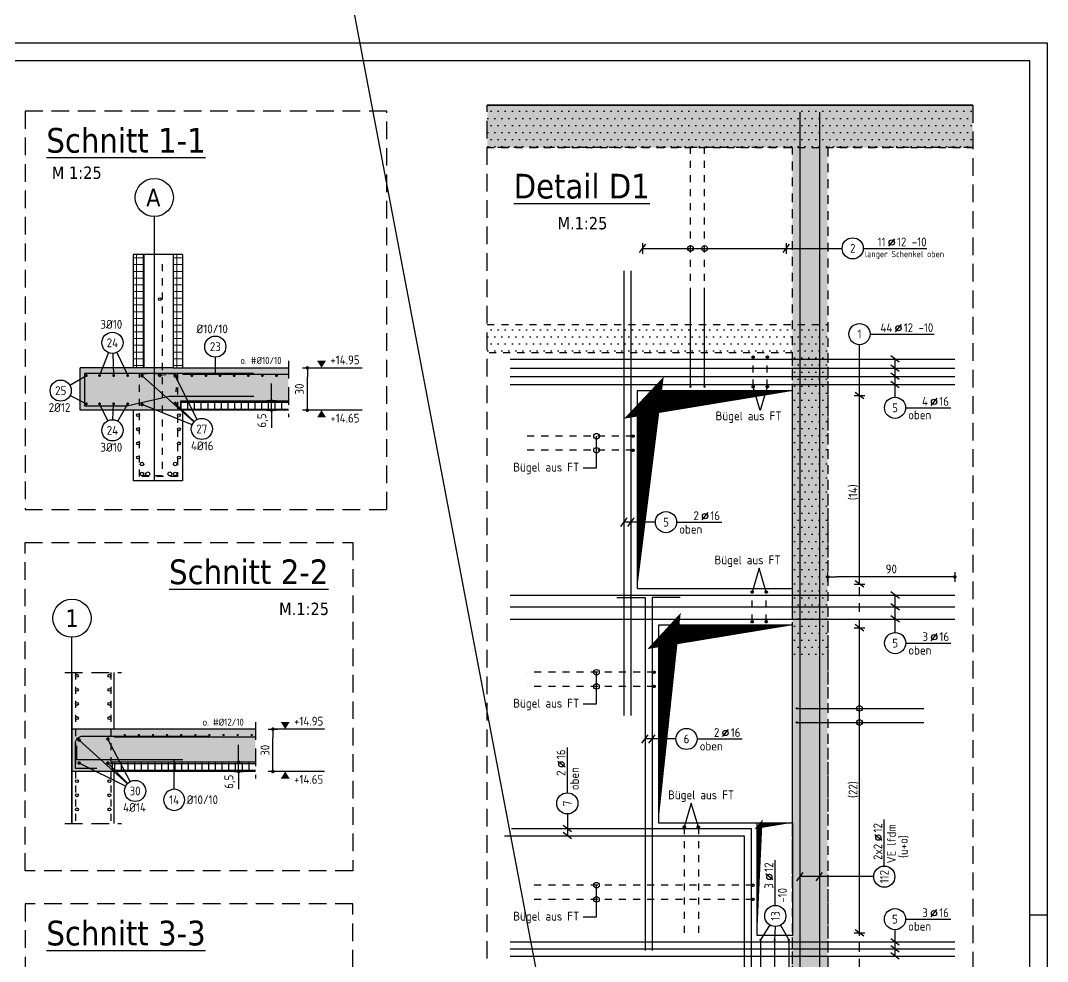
# Model space of a CAD drawing. Extents: x -10 to 86.8, y -11.5 to 55.
# Drawn here: x 44.9 to 59.45, y 29.04 to 42.37 of the extents above; entities that cross this region are included whole.
import ezdxf
from ezdxf.enums import TextEntityAlignment as Align

# ---------------------------------------------------------------- set-up
doc = ezdxf.new("R2010")
doc.units = 0
doc.header["$LTSCALE"] = 0.5
for name, pattern in [('AUSGEZOGEN', [1000.01, 1000, 0.01]), ('DASHED', [0.75, 0.5, -0.25]), ('DOT', [0.175, 0.05, -0.125]), ('HIDDEN2', [0.187, 0.125, -0.062]), ('PUNKT', [0.175, 0.05, -0.125]), ('STRICHLINIE', [0.75, 0.5, -0.25]), ('VERDECKT', [0.375, 0.25, -0.125])]:
    doc.linetypes.add(name, pattern=pattern)
for name, color, linetype in [('ACHSEN', 7, 'Continuous'), ('AFU', 7, 'Continuous'), ('BETON', 7, 'Continuous'), ('Brüstung DG', 7, 'Continuous'), ('DETAIL', 7, 'Continuous'), ('DG', 7, 'Continuous'), ('grau_mittel', 7, 'Continuous'), ('Halbfertigteile', 7, 'Continuous'), ('HILFE', 7, 'Continuous'), ('koten', 7, 'Continuous'), ('MASSE', 7, 'Continuous'), ('RAHMEN', 7, 'Continuous'), ('RND', 7, 'Continuous'), ('SCHATTEN', 7, 'Continuous'), ('SFP_Achsen', 7, 'Continuous'), ('TEXT', 7, 'Continuous'), ('VERDECKT', 7, 'Continuous')]:
    doc.layers.add(name, color=color, linetype=linetype)
doc.layers.add('NOPLOT', color=7, linetype='Continuous', plot=False)
doc.layers.add('zila_01_rb_02_stb-fertig_05_schraff', color=144, linetype='Continuous', lineweight=9)
doc.styles.add('helv', font='tahoma.ttf')
doc.styles.add('txt', font='isocp.shx')
doc.linetypes.add('AFU_50K', pattern='A,0.15,["/",Standard,S=0.2,R=0,X=-0.01,Y=-0.1],0.07,["/",Standard,S=0.2,R=0,X=-0.01,Y=-0.1],0.15', length=0.37)
doc.dimstyles.new('DOT_I', dxfattribs={"dimscale": 0.5, "dimtxt": 0.25, "dimasz": 0.25, "dimexe": 0.1, "dimexo": 0.3, "dimgap": 0.1, "dimtad": 1, "dimdec": 3, "dimzin": 3, "dimtxsty": 'txt', "dimblk": 'DOT', "dimblk1": 'DOT', "dimblk2": 'DOT', "dimsah": 1, "dimcen": 0.1, "dimse1": 1, "dimse2": 1, "dimazin": 0, "dimtfac": 1, "dimtdec": 4, "dimtix": 1, "dimtmove": 2, "dimatfit": 3, "dimfxl": 0, "dimtvp": 1, "dimtolj": 1, "dimtzin": 0, "dimarcsym": 0})
pattern_1 = [(0, (-171.28322, 120.98617), (0.05, 0.1), [0, -0.1])]
pattern_2 = [(270, (-18.51432, 32.34069), (0.09525, -3e-17), []), (0, (-18.51432, 32.34069), (5e-17, 0.09525), [])]

# ---------------------------------------------------------------- blocks, each defined once
blk = doc.blocks.new('DINA0')
at = {"layer": 'RAHMEN'}
for p, q in [((118.9, 84.1), (0, 84.1)), ((118.9, 0), (118.9, 84.1))]:
    blk.add_line(p, q, dxfattribs=at)
at = {"layer": 'RAHMEN', "color": 5}
for p, q in [((118.4, 83.6), (2, 83.6)), ((118.4, 0.5), (118.4, 83.6))]:
    blk.add_line(p, q, dxfattribs=at)
at = {"layer": 'RAHMEN', "color": 7}
blk.add_line((118.4, 59.4), (118.9, 59.4), dxfattribs=at)
blk = doc.blocks.new('lei_gre')
at = {"layer": 'RND', "color": 7, "linetype": 'Continuous'}
for p, q in [((-0.09, -0.12), (0.09, 0.12)), ((0, 0.15), (0, -0.15))]:
    blk.add_line(p, q, dxfattribs=at)
blk = doc.blocks.new('RND_LEI')
at = {"layer": 'RND', "color": 7, "linetype": 'Continuous'}
blk.add_line((1.022, 0.066), (1.19, 0.27), dxfattribs=at)
for centre, radius in [((0, 0), 0.3), ((1.106, 0.168), 0.075)]:
    blk.add_circle(centre, radius, dxfattribs=at)
at = {"layer": 'RND', "color": 7, "linetype": 'Continuous', "style": 'txt'}
blk.add_attdef('ANZ', text='', height=0.25, dxfattribs=at).set_placement((0.931, 0.057), align=Align.RIGHT)
for tag, p in [('DUM', (1.253, 0.057)), ('ABSTD', (1.674, 0.057)), ('POSTXT', (0.374, -0.327))]:
    blk.add_attdef(tag, p, '', height=0.25, dxfattribs=at)
blk.add_attdef('POSL', text='', height=0.25, dxfattribs=at).set_placement((0, 0), align=Align.MIDDLE)
blk = doc.blocks.new('DOT')
at = {"layer": 'MASSE', "color": 7, "linetype": 'Continuous'}
for p, q in [((0, 0), (-1, 0)), ((0, 0.54), (0, -0.54))]:
    blk.add_line(p, q, dxfattribs=at)
at = {"layer": 'MASSE', "color": 7, "linetype": 'Continuous', "const_width": 0.2}
blk.add_lwpolyline([(-0.1, 0, 1), (0.1, 0, 1)], format="xyb", close=True, dxfattribs=at)
blk = doc.blocks.new('*D26')
at = {"layer": 'Defpoints', "color": 0, "linetype": 'AUSGEZOGEN', "transparency": 16777216}
for p in [(56.337, 34.487), (56.337, 34.487), (58.137, 34.487)]:
    blk.add_point(p, dxfattribs=at)
at = {"layer": 'MASSE', "color": 0, "linetype": 'AUSGEZOGEN', "lineweight": -2, "transparency": 16777216}
blk.add_line((58.012, 34.487), (56.462, 34.487), dxfattribs=at)
at = {"layer": 'MASSE', "color": 0, "linetype": 'AUSGEZOGEN', "lineweight": -2, "transparency": 16777216, "xscale": 0.125, "yscale": 0.125, "zscale": 0.125, "rotation": 180}
blk.add_blockref('DOT', (56.337, 34.487), dxfattribs=at)
at = {"layer": 'MASSE', "color": 0, "linetype": 'AUSGEZOGEN', "lineweight": -2, "transparency": 16777216, "xscale": 0.125, "yscale": 0.125, "zscale": 0.125}
blk.add_blockref('DOT', (58.137, 34.487), dxfattribs=at)
at = {"layer": 'MASSE', "color": 0, "linetype": 'AUSGEZOGEN', "transparency": 16777216, "insert": (57.237, 34.6), "char_height": 0.125, "attachment_point": 5, "style": 'txt'}
blk.add_mtext('\\A1;90', dxfattribs=at)
blk = doc.blocks.new('RND_HIN')
at = {"layer": 'RND', "color": 7, "linetype": 'Continuous'}
blk.add_circle((0, 0), 0.3, dxfattribs=at)
at = {"layer": 'RND', "color": 7, "linetype": 'Continuous', "style": 'txt'}
blk.add_attdef('POSI', text='', height=0.25, dxfattribs=at).set_placement((0, 0), align=Align.MIDDLE)
blk = doc.blocks.new('okrd_u')
at = {"layer": 'koten', "color": 7, "linetype": 'Continuous'}
blk.add_solid([(-0.125, -0.202), (0.125, -0.202), (0, 0)], dxfattribs=at)
at = {"layer": 'koten', "style": 'txt'}
blk.add_attdef('OKRD', (0.25, -0.35), '', height=0.25, dxfattribs=at)
blk = doc.blocks.new('okrd_o')
at = {"layer": 'koten', "color": 7, "linetype": 'Continuous'}
blk.add_solid([(-0.125, 0.202), (0.125, 0.202), (0, 0)], dxfattribs=at)
at = {"layer": 'koten', "style": 'txt'}
blk.add_attdef('OKRD', (0.25, 0.1), '', height=0.25, dxfattribs=at)
blk = doc.blocks.new('*D43')
at = {"layer": 'Defpoints', "color": 0, "linetype": 'AUSGEZOGEN', "transparency": 16777216}
for p in [(48.961, 37.45), (48.961, 37.45), (48.961, 36.85)]:
    blk.add_point(p, dxfattribs=at)
at = {"layer": 'MASSE', "color": 0, "linetype": 'AUSGEZOGEN', "lineweight": -2, "transparency": 16777216}
blk.add_line((48.961, 36.975), (48.961, 37.325), dxfattribs=at)
at = {"layer": 'MASSE', "color": 0, "linetype": 'AUSGEZOGEN', "lineweight": -2, "transparency": 16777216, "xscale": 0.125, "yscale": 0.125, "zscale": 0.125}
for p, rotation in [((48.961, 37.45), 90), ((48.961, 36.85), 270)]:
    blk.add_blockref('DOT', p, dxfattribs=dict(at, rotation=rotation))
at = {"layer": 'MASSE', "color": 0, "linetype": 'AUSGEZOGEN', "transparency": 16777216, "insert": (48.849, 37.15), "char_height": 0.125, "attachment_point": 5, "rotation": 90, "style": 'txt'}
blk.add_mtext('\\A1;30', dxfattribs=at)
blk = doc.blocks.new('*D45')
at = {"layer": 'Defpoints', "color": 0, "linetype": 'AUSGEZOGEN', "transparency": 16777216}
for p in [(48.473, 32.33), (48.473, 32.33), (48.473, 31.73)]:
    blk.add_point(p, dxfattribs=at)
at = {"layer": 'MASSE', "color": 0, "linetype": 'AUSGEZOGEN', "lineweight": -2, "transparency": 16777216}
blk.add_line((48.473, 31.855), (48.473, 32.205), dxfattribs=at)
at = {"layer": 'MASSE', "color": 0, "linetype": 'AUSGEZOGEN', "lineweight": -2, "transparency": 16777216, "xscale": 0.125, "yscale": 0.125, "zscale": 0.125}
for p, rotation in [((48.473, 32.33), 90), ((48.473, 31.73), 270)]:
    blk.add_blockref('DOT', p, dxfattribs=dict(at, rotation=rotation))
at = {"layer": 'MASSE', "color": 0, "linetype": 'AUSGEZOGEN', "transparency": 16777216, "insert": (48.361, 32.03), "char_height": 0.125, "attachment_point": 5, "rotation": 90, "style": 'txt'}
blk.add_mtext('\\A1;30', dxfattribs=at)
blk = doc.blocks.new('*D64')
at = {"layer": 'Defpoints', "color": 0, "linetype": 'AUSGEZOGEN', "transparency": 16777216}
for p in [(48.452, 36.981), (48.452, 36.981), (48.452, 36.851)]:
    blk.add_point(p, dxfattribs=at)
at = {"layer": 'MASSE', "color": 0, "linetype": 'AUSGEZOGEN', "lineweight": -2, "transparency": 16777216}
for p, q in [((48.452, 37.106), (48.452, 37.231)), ((48.452, 36.851), (48.452, 36.981)), ((48.452, 36.726), (48.452, 36.601))]:
    blk.add_line(p, q, dxfattribs=at)
at = {"layer": 'MASSE', "color": 0, "linetype": 'AUSGEZOGEN', "lineweight": -2, "transparency": 16777216, "xscale": 0.125, "yscale": 0.125, "zscale": 0.125}
for p, rotation in [((48.452, 36.981), 270), ((48.452, 36.851), 90)]:
    blk.add_blockref('DOT', p, dxfattribs=dict(at, rotation=rotation))
at = {"layer": 'MASSE', "color": 0, "linetype": 'AUSGEZOGEN', "transparency": 16777216, "insert": (48.33, 36.704), "char_height": 0.125, "attachment_point": 5, "rotation": 90, "style": 'txt'}
blk.add_mtext('\\A1;6,5', dxfattribs=at)
blk = doc.blocks.new('*D75')
at = {"layer": 'Defpoints', "color": 0, "linetype": 'AUSGEZOGEN', "transparency": 16777216}
for p in [(47.986, 31.86), (47.986, 31.86), (47.986, 31.73)]:
    blk.add_point(p, dxfattribs=at)
at = {"layer": 'MASSE', "color": 0, "linetype": 'AUSGEZOGEN', "lineweight": -2, "transparency": 16777216}
for p, q in [((47.986, 31.985), (47.986, 32.11)), ((47.986, 31.73), (47.986, 31.86)), ((47.986, 31.605), (47.986, 31.48))]:
    blk.add_line(p, q, dxfattribs=at)
at = {"layer": 'MASSE', "color": 0, "linetype": 'AUSGEZOGEN', "lineweight": -2, "transparency": 16777216, "xscale": 0.125, "yscale": 0.125, "zscale": 0.125}
for p, rotation in [((47.986, 31.86), 270), ((47.986, 31.73), 90)]:
    blk.add_blockref('DOT', p, dxfattribs=dict(at, rotation=rotation))
at = {"layer": 'MASSE', "color": 0, "linetype": 'AUSGEZOGEN', "transparency": 16777216, "insert": (47.864, 31.584), "char_height": 0.125, "attachment_point": 5, "rotation": 90, "style": 'txt'}
blk.add_mtext('\\A1;6,5', dxfattribs=at)

msp = doc.modelspace()

# ---------------------------------------------------------------- hatches: boundary and pattern name
at = {"layer": 'Brüstung DG', "linetype": 'DOT'}
h = msp.add_hatch(dxfattribs=at)
h.set_pattern_fill('DOTS', color=102, scale=1.6, double=1)
h.set_pattern_definition(pattern_1)
h.paths.add_polyline_path([(58.3916, 40.5731), (58.3916, 41.1731), (51.5109, 41.1731), (51.5109, 40.5731)])
at = {"layer": 'DG', "linetype": 'AUSGEZOGEN'}
h = msp.add_hatch(dxfattribs=at)
h.set_pattern_fill('DOTS', scale=1.6, double=1)
h.set_pattern_definition([(0, (-171.28322, 112.09099), (0.05, 0.1), [0, -0.1])])
h.paths.add_polyline_path([(51.5109, 38.0631), (51.5109, 37.6631), (55.8366, 37.6631), (55.8366, 33.3231), (56.3366, 33.3231), (56.3366, 38.0631)])
h = msp.add_hatch(dxfattribs=at)
h.set_pattern_fill('DOTS', scale=1.6, double=1)
h.set_pattern_definition(pattern_1)
h.paths.add_polyline_path([(55.8366, 23.0771), (56.3366, 23.0771), (56.3366, 33.3231), (55.8366, 33.3231)])
at = {"layer": 'grau_mittel'}
h = msp.add_hatch(color=61, dxfattribs=at)
h.paths.add_polyline_path([(55.5366, 24.6731), (55.5366, 25.1731), (53.7666, 25.1731), (53.7666, 24.6731)], flags=17)
h.paths.add_polyline_path([(53.7666, 25.1731), (53.3666, 25.1731), (53.3666, 24.6731), (53.7666, 24.6731)])
h.paths.add_polyline_path([(51.5109, 25.1731), (51.5109, 24.6731), (52.9666, 24.6731), (52.9666, 25.1731)])
h.paths.add_polyline_path([(58.3916, 24.6731), (58.3916, 25.1731), (56.3366, 25.1731), (56.3366, 24.6731)])
h.paths.add_polyline_path([(58.3916, 40.5731), (58.3916, 41.1731), (51.5109, 41.1731), (51.5109, 40.5731), (55.8366, 40.5731), (55.8366, 25.1731), (55.5366, 25.1731), (55.5366, 24.6731), (56.3366, 24.6731), (56.3366, 40.5731)])
for points in [[(47.1618, 36.9805), (48.6918, 36.9805), (48.6918, 37.4505), (45.7418, 37.4505), (45.7418, 36.8505), (47.1618, 36.8505)], [(46.1957, 31.8604), (48.2257, 31.8604), (48.2257, 32.3304), (45.6257, 32.3304), (45.6257, 31.7304), (46.1957, 31.7304)]]:
    msp.add_hatch(color=61, dxfattribs=at).paths.add_polyline_path(points)
at = {"layer": 'Halbfertigteile', "linetype": 'DOT', "transparency": 33554687}
h = msp.add_hatch(dxfattribs=at)
h.set_pattern_fill('ANSI37', color=171, scale=0.03, angle=135, style=0)
h.set_pattern_definition([(180, (36.12331, 27.34213), (-7e-18, -0.09525), []), (270, (36.12331, 27.34213), (0.09525, -2e-17), [])])
h.paths.add_polyline_path([(48.6918, 36.9805), (47.1618, 36.9805), (47.1618, 36.8505), (48.6918, 36.8505)])
at = {"layer": 'Halbfertigteile', "linetype": 'AUSGEZOGEN', "transparency": 33554687}
h = msp.add_hatch(dxfattribs=at)
h.set_pattern_fill('ANSI37', color=171, scale=0.03, angle=135, style=0)
h.set_pattern_definition([(180, (30.13349, 22.22199), (-7e-18, -0.09525), []), (270, (30.13349, 22.22199), (0.09525, -2e-17), [])])
h.paths.add_polyline_path([(46.1957, 31.8604), (46.1957, 31.7304), (48.2257, 31.7304), (48.2257, 31.8604)])
at = {"layer": 'zila_01_rb_02_stb-fertig_05_schraff', "linetype": 'AUSGEZOGEN'}
h = msp.add_hatch(dxfattribs=at)
h.set_pattern_fill('ANSI37', color=102, scale=0.03, angle=-135)
h.set_pattern_definition(pattern_2)
h.paths.add_polyline_path([(46.4918, 39.0563), (46.6418, 39.0563), (46.6418, 37.4505), (46.4918, 37.4505)])
h = msp.add_hatch(dxfattribs=at)
h.set_pattern_fill('ANSI37', color=102, scale=0.03, angle=-135)
h.set_pattern_definition(pattern_2)
h.paths.add_polyline_path([(47.0618, 39.0563), (47.1918, 39.0563), (47.1918, 37.4505), (47.0618, 37.4505)])

# ---------------------------------------------------------------- linework, layer by layer
at = {"layer": 'ACHSEN', "color": 140, "linetype": 'AUSGEZOGEN'}
for p, q in [((58.3916, 41.1731), (51.5109, 41.1731)), ((46.7918, 39.5942), (46.7918, 35.8505)), ((45.6257, 30.9941), (45.6257, 33.6316))]:
    msp.add_line(p, q, dxfattribs=at)
at = {"layer": 'AFU', "color": 8, "linetype": 'AFU_50K'}
for p, q in [((47.0618, 37.4505), (46.6418, 37.4505)), ((47.1618, 36.8505), (46.4918, 36.8505)), ((46.2257, 32.3304), (45.6257, 32.3304)), ((46.1957, 31.7304), (45.6257, 31.7304))]:
    msp.add_line(p, q, dxfattribs=at)
at = {"layer": 'BETON', "color": 6, "linetype": 'AUSGEZOGEN'}
for p, q in [((51.5109, 41.1731), (58.3916, 41.1731)), ((46.4918, 39.0563), (46.4918, 37.4505)), ((46.6418, 39.0563), (46.6418, 37.4505)), ((47.0618, 39.0563), (47.0618, 37.4505)), ((47.1918, 39.0563), (47.1918, 37.4505)), ((45.7418, 36.8505), (45.7418, 37.4505)), ((46.6418, 37.4505), (45.7418, 37.4505)), ((47.0618, 37.4505), (48.6918, 37.4505)), ((48.6918, 36.9805), (47.1618, 36.9805)), ((47.1618, 36.9805), (47.1618, 36.8505)), ((46.4918, 36.8505), (45.7418, 36.8505)), ((46.4918, 36.8505), (46.4918, 35.8505)), ((48.6918, 36.8505), (47.1618, 36.8505)), ((47.1918, 36.8505), (47.1918, 35.8505)), ((47.1918, 35.8505), (46.4918, 35.8505)), ((45.6257, 33.1316), (45.6257, 30.9941)), ((46.2257, 32.3304), (46.2257, 33.1316)), ((48.2257, 32.3304), (46.2257, 32.3304)), ((48.2257, 31.8604), (46.1957, 31.8604)), ((46.1957, 31.8604), (46.1957, 31.7304)), ((48.2257, 31.7304), (46.1957, 31.7304)), ((46.2257, 30.9941), (46.2257, 31.7304))]:
    msp.add_line(p, q, dxfattribs=at)
for points in [[(53.6366, 34.3231), (55.8366, 34.3231), (55.8366, 37.1231), (53.6366, 37.1231)], [(53.9366, 31.0031), (55.8366, 31.0031), (55.8366, 33.8031), (53.9366, 33.8031)], [(55.8366, 29.4031), (55.3366, 29.4031), (55.3366, 31.0031), (55.8366, 31.0031)]]:
    msp.add_lwpolyline(points, close=True, dxfattribs=at)
at = {"layer": 'Brüstung DG', "color": 102, "linetype": 'PUNKT', "lineweight": -2}
for points in [[(58.3916, 41.1731), (51.5109, 41.1731)], [(51.5109, 40.5731), (58.3916, 40.5731)]]:
    msp.add_lwpolyline(points, dxfattribs=at)
at = {"layer": 'DETAIL', "color": 102, "linetype": 'STRICHLINIE'}
for points in [[(44.96, 41.0889), (44.96, 35.4411), (50.0858, 35.4411), (50.0858, 41.0889)], [(58.3916, 41.1731), (58.3916, 23.0771), (51.5109, 23.0771), (51.5109, 41.1731)], [(49.6062, 34.974), (49.6062, 30.3209), (44.96, 30.3209), (44.96, 34.974)], [(44.96, 29.8538), (44.96, 25.2008), (49.6062, 25.2008), (49.6062, 29.8538)]]:
    msp.add_lwpolyline(points, close=True, dxfattribs=at)
at = {"layer": 'DG', "color": 7, "linetype": 'PUNKT', "lineweight": -2}
for p, q in [((51.5109, 38.0631), (56.3366, 38.0631)), ((56.3366, 38.0631), (56.3366, 23.0771)), ((55.8366, 37.6631), (51.5109, 37.6631)), ((55.8366, 23.0771), (55.8366, 37.6631))]:
    msp.add_line(p, q, dxfattribs=at)
at = {"layer": 'HILFE', "color": 102, "linetype": 'DASHED'}
for p, q in [((48.6918, 37.5505), (48.6918, 36.7505)), ((45.5257, 33.1316), (46.3257, 33.1316)), ((48.2257, 32.4304), (48.2257, 31.6304)), ((45.5257, 30.9941), (46.3257, 30.9941))]:
    msp.add_line(p, q, dxfattribs=at)
at = {"layer": 'HILFE', "color": 102, "linetype": 'AUSGEZOGEN'}
for p, q in [((48.9613, 37.4505), (49.7399, 37.4505)), ((55.3776, 36.8456), (55.2796, 37.1831)), ((55.4796, 37.1831), (55.3776, 36.8456)), ((49.7399, 36.8505), (48.9613, 36.8505)), ((53.0591, 36.0357), (53.0591, 36.4819)), ((52.8708, 36.0357), (53.0591, 36.0357)), ((55.3632, 34.6106), (55.2653, 34.2731)), ((55.4653, 34.2731), (55.3632, 34.6106)), ((53.0591, 32.6898), (53.0591, 33.1359)), ((52.8708, 32.6898), (53.0591, 32.6898)), ((49.2027, 32.3304), (48.4732, 32.3304)), ((49.2027, 31.7304), (48.4732, 31.7304)), ((54.4011, 31.2806), (54.3031, 30.9431)), ((54.5031, 30.9431), (54.4011, 31.2806)), ((53.0591, 29.6714), (53.0591, 30.1175)), ((52.8708, 29.6714), (53.0591, 29.6714))]:
    msp.add_line(p, q, dxfattribs=at)
at = {"layer": 'NOPLOT', "color": 191, "linetype": 'AUSGEZOGEN'}
for p, q in [((52.3983, 27.9128), (47.2557, 54.9594)), ((47.1918, 39.0563), (46.4918, 39.0563))]:
    msp.add_line(p, q, dxfattribs=at)
at = {"layer": 'RND', "color": 7, "linetype": 'AUSGEZOGEN'}
for p, q in [((53.7118, 39.1433), (55.7473, 39.1433)), ((55.7473, 39.1433), (56.5405, 39.1433)), ((56.8405, 39.1433), (57.7383, 39.1433)), ((56.936, 37.9289), (57.8422, 37.9289)), ((56.786, 37.0565), (56.786, 37.7789)), ((56.786, 34.3858), (56.786, 37.0565)), ((57.4401, 36.8844), (58.0801, 36.8844)), ((54.1944, 35.2641), (54.8344, 35.2641)), ((56.786, 29.443), (56.786, 33.7658)), ((57.4423, 33.5496), (58.0823, 33.5496)), ((54.4847, 32.1912), (55.1247, 32.1912)), ((52.6457, 31.428), (52.6457, 32.068)), ((57.1372, 30.3894), (57.1372, 31.0494)), ((55.5926, 29.8326), (55.5926, 30.4726)), ((57.4389, 29.6372), (58.0789, 29.6372))]:
    msp.add_line(p, q, dxfattribs=at)
at = {"layer": 'RND', "color": 102, "linetype": 'AUSGEZOGEN'}
for p, q in [((46.1437, 37.6661), (46.0156, 37.3415)), ((46.2042, 37.6558), (46.2156, 37.3415)), ((46.2622, 37.6698), (46.4156, 37.3415)), ((47.6563, 37.6012), (47.6563, 37.3705)), ((57.2901, 37.0344), (57.2901, 37.5755)), ((45.5953, 37.2038), (45.8296, 37.3415)), ((47.3535, 36.6845), (46.618, 37.3381)), ((47.3984, 36.7189), (47.0878, 37.3381)), ((45.5993, 37.0591), (45.8296, 36.9405)), ((46.133, 36.6996), (46.0156, 36.9405)), ((46.2055, 36.7146), (46.2156, 36.9405)), ((46.2737, 36.6947), (46.4156, 36.9405)), ((47.3268, 36.6414), (46.618, 36.93)), ((47.3571, 36.6884), (47.0878, 36.9454)), ((53.8944, 35.2641), (53.4468, 35.2641)), ((57.2923, 33.6996), (57.2923, 34.2287)), ((46.4101, 31.5558), (45.7272, 32.1749)), ((46.4515, 31.5872), (46.1341, 32.1902)), ((54.1847, 32.1912), (53.747, 32.1912)), ((47.0733, 31.4777), (47.0733, 31.8954)), ((46.3859, 31.5209), (45.7272, 31.85)), ((46.4154, 31.5613), (46.1341, 31.85)), ((52.6457, 31.128), (52.6457, 30.8197)), ((56.9872, 30.2394), (55.9413, 30.2394)), ((55.514, 29.5548), (55.3837, 29.3431)), ((55.6662, 29.5519), (55.7837, 29.3431)), ((55.5887, 29.5326), (55.5837, 29.3431)), ((57.2889, 29.4872), (57.2889, 29.1143))]:
    msp.add_line(p, q, dxfattribs=at)
at = {"layer": 'RND', "color": 7, "linetype": 'VERDECKT'}
for p, q in [((56.786, 33.7658), (56.786, 34.3858)), ((56.786, 27.3748), (56.786, 29.443))]:
    msp.add_line(p, q, dxfattribs=at)
at = {"layer": 'RND', "color": 1, "linetype": 'HIDDEN2'}
for p, q in [((45.6757, 33.1316), (45.6757, 30.9941)), ((46.1757, 33.1316), (46.1757, 30.9941))]:
    msp.add_line(p, q, dxfattribs=at)
at = {"layer": 'RND', "color": 1, "linetype": 'AUSGEZOGEN'}
for points in [[(55.9413, 41.0731), (55.9413, 25.1731)], [(56.217, 41.0731), (56.217, 25.1731)], [(53.4468, 38.8231), (53.4468, 32.5231)], [(53.5468, 38.8231), (53.5468, 32.5231)], [(54.3911, 37.1831), (54.3911, 38.4831)], [(54.5911, 37.1831), (54.5911, 38.4831)], [(51.8366, 37.5755), (58.1366, 37.5755)], [(51.8366, 37.4456), (58.1366, 37.4456)], [(48.2018, 37.3705), (45.8018, 37.3705), (45.8018, 36.9105), (46.4018, 36.9105), (47.0018, 37.0505), (48.2018, 37.0505)], [(47.1918, 37.3605), (48.6918, 37.3605)], [(51.8366, 37.3281), (58.1366, 37.3281)], [(51.8366, 37.2142), (58.1366, 37.2142)], [(51.8366, 34.2287), (58.1366, 34.2287)], [(51.8366, 34.0631), (58.1366, 34.0631)], [(53.347, 34.1947), (53.747, 34.1947), (53.747, 29.1947)], [(54.247, 34.1947), (53.847, 34.1947), (53.847, 29.1947)], [(51.8366, 33.8901), (58.1366, 33.8901)], [(55.8966, 32.6246), (57.6966, 32.6246)], [(55.8966, 32.4246), (57.6966, 32.4246)], [(46.2257, 32.2204), (48.2257, 32.2204)], [(47.1943, 31.8954), (45.6943, 31.8954), (45.6943, 32.0954)], [(51.8532, 30.9197), (55.2532, 30.9197), (55.2532, 27.5197)], [(51.7532, 30.8197), (55.1532, 30.8197), (55.1532, 27.4197)], [(51.8366, 29.3143), (58.1366, 29.3143)], [(55.3837, 29.3431), (55.3837, 27.4631)], [(55.5837, 29.3431), (55.5837, 27.4631)], [(55.7837, 29.3431), (55.7837, 27.4631)], [(51.8366, 29.2143), (58.1366, 29.2143)], [(51.8366, 29.1143), (58.1366, 29.1143)]]:
    msp.add_lwpolyline(points, dxfattribs=at)
at = {"layer": 'RND', "color": 1, "linetype": 'HIDDEN2'}
for points in [[(54.3911, 38.4831), (54.3911, 40.5831)], [(54.5911, 38.4831), (54.5911, 40.5831)], [(46.9056, 38.9192), (46.9056, 35.9192), (46.6056, 35.9192)], [(46.8628, 37.3478), (47.1218, 37.3705), (47.1218, 35.9105), (46.5818, 35.9105), (46.5818, 37.3705), (47.1218, 37.3705), (47.0992, 37.1115)]]:
    msp.add_lwpolyline(points, dxfattribs=at)
at = {"layer": 'RND', "color": 102, "linetype": 'HIDDEN2'}
for points in [[(55.2796, 37.1831), (55.2796, 37.6031)], [(55.4796, 37.1831), (55.4796, 37.6031)], [(53.5766, 36.4819), (52.0766, 36.4819)], [(53.5766, 36.2819), (52.0766, 36.2819)], [(55.2653, 33.8531), (55.2653, 34.2731)], [(55.4653, 33.8531), (55.4653, 34.2731)], [(53.8766, 33.1359), (52.0766, 33.1359)], [(53.8766, 32.9359), (52.0766, 32.9359)], [(54.3031, 30.9431), (54.3031, 29.4431)], [(54.5031, 30.9431), (54.5031, 29.4431)], [(55.2766, 30.1175), (52.0766, 30.1175)], [(55.2766, 29.9175), (52.0766, 29.9175)]]:
    msp.add_lwpolyline(points, dxfattribs=at)
at = {"layer": 'RND', "color": 7, "linetype": 'AUSGEZOGEN'}
for points, const_width in [([(45.8196, 37.3415, 1), (45.8396, 37.3415, 1)], 0.02), ([(46.0056, 37.3415, 1), (46.0256, 37.3415, 1)], 0.02), ([(46.2056, 37.3415, 1), (46.2256, 37.3415, 1)], 0.02), ([(46.4056, 37.3415, 1), (46.4256, 37.3415, 1)], 0.02), ([(46.6055, 37.3381, 1), (46.6305, 37.3381, 1)], 0.025), ([(47.0753, 37.3381, 1), (47.1003, 37.3381, 1)], 0.025), ([(47.3142, 37.3405, 1), (47.3342, 37.3405, 1)], 0.02), ([(47.5142, 37.3405, 1), (47.5342, 37.3405, 1)], 0.02), ([(47.7142, 37.3405, 1), (47.7342, 37.3405, 1)], 0.02), ([(47.9142, 37.3405, 1), (47.9342, 37.3405, 1)], 0.02), ([(48.1142, 37.3405, 1), (48.1342, 37.3405, 1)], 0.02), ([(48.3142, 37.3405, 1), (48.3342, 37.3405, 1)], 0.02), ([(48.5142, 37.3405, 1), (48.5342, 37.3405, 1)], 0.02), ([(54.3991, 37.1831, -1), (54.3831, 37.1831, -1)], 0.016), ([(54.5991, 37.1831, -1), (54.5831, 37.1831, -1)], 0.016), ([(47.0753, 36.9454, 1), (47.1003, 36.9454, 1)], 0.025), ([(45.8196, 36.9405, 1), (45.8396, 36.9405, 1)], 0.02), ([(46.0056, 36.9405, 1), (46.0256, 36.9405, 1)], 0.02), ([(46.2056, 36.9405, 1), (46.2256, 36.9405, 1)], 0.02), ([(46.4056, 36.9405, 1), (46.4256, 36.9405, 1)], 0.02), ([(46.6055, 36.93, 1), (46.6305, 36.93, 1)], 0.025), ([(55.8886, 32.6246, 1), (55.9046, 32.6246, 1)], 0.016), ([(55.8886, 32.4246, 1), (55.9046, 32.4246, 1)], 0.016), ([(45.7397, 32.1749, -1), (45.7147, 32.1749, -1)], 0.025), ([(46.1466, 32.1902, -1), (46.1216, 32.1902, -1)], 0.025), ([(46.3812, 32.2464, -1), (46.3652, 32.2464, -1)], 0.016), ([(46.5812, 32.2464, -1), (46.5652, 32.2464, -1)], 0.016), ([(46.7812, 32.2464, -1), (46.7652, 32.2464, -1)], 0.016), ([(46.9812, 32.2464, -1), (46.9652, 32.2464, -1)], 0.016), ([(47.1812, 32.2464, -1), (47.1652, 32.2464, -1)], 0.016), ([(47.3812, 32.2464, -1), (47.3652, 32.2464, -1)], 0.016), ([(47.5812, 32.2464, -1), (47.5652, 32.2464, -1)], 0.016), ([(47.7812, 32.2464, -1), (47.7652, 32.2464, -1)], 0.016), ([(47.9812, 32.2464, -1), (47.9652, 32.2464, -1)], 0.016), ([(48.1812, 32.2464, -1), (48.1652, 32.2464, -1)], 0.016), ([(45.7397, 31.85, -1), (45.7147, 31.85, -1)], 0.025), ([(46.1466, 31.85, -1), (46.1216, 31.85, -1)], 0.025), ([(55.3917, 29.3431, -1), (55.3757, 29.3431, -1)], 0.016), ([(55.5917, 29.3431, -1), (55.5757, 29.3431, -1)], 0.016), ([(55.7917, 29.3431, -1), (55.7757, 29.3431, -1)], 0.016)]:
    msp.add_lwpolyline(points, format="xyb", close=True, dxfattribs=dict(at, const_width=const_width))
at = {"layer": 'RND', "color": 1, "linetype": 'AUSGEZOGEN'}
msp.add_lwpolyline([(45.9757, 31.7704), (45.6757, 31.7704), (45.6757, 32.1304, -0.4142136), (45.7757, 32.2304), (47.5757, 32.2304)], format="xyb", dxfattribs=at)
at = {"layer": 'RND', "color": 7, "linetype": 'AUSGEZOGEN'}
for centre, radius in [((54.3911, 39.1433), 0.04), ((54.5911, 39.1433), 0.04), ((46.8698, 38.4251), 0.0187), ((46.8698, 37.3436), 0.0187), ((46.5618, 36.7796), 0.02), ((47.1418, 36.7796), 0.02), ((46.5618, 36.5796), 0.02), ((47.1418, 36.5796), 0.02), ((46.5618, 36.3796), 0.02), ((47.1418, 36.3796), 0.02), ((53.0591, 36.4819), 0.04), ((53.0591, 36.2819), 0.04), ((46.5618, 36.1796), 0.02), ((46.618, 36.087), 0.025), ((47.0878, 36.087), 0.025), ((47.1418, 36.1796), 0.02), ((46.618, 35.947), 0.025), ((46.6997, 35.947), 0.028), ((47.0125, 35.947), 0.028), ((47.0878, 35.947), 0.025), ((45.6957, 33.087), 0.02), ((46.1557, 33.087), 0.02), ((53.0591, 33.1359), 0.04), ((45.6957, 32.887), 0.02), ((46.1557, 32.887), 0.02), ((53.0591, 32.9359), 0.04), ((45.6957, 32.687), 0.02), ((46.1557, 32.687), 0.02), ((56.786, 32.6246), 0.04), ((45.6957, 32.487), 0.02), ((46.1557, 32.487), 0.02), ((56.786, 32.4246), 0.04), ((45.6957, 31.5929), 0.02), ((46.1557, 31.5929), 0.02), ((45.6957, 31.3929), 0.02), ((46.1557, 31.3929), 0.02), ((45.6957, 31.1929), 0.02), ((46.1557, 31.1929), 0.02), ((53.0591, 30.1175), 0.04), ((53.0591, 29.9175), 0.04)]:
    msp.add_circle(centre, radius, dxfattribs=at)
at = {"layer": 'RND', "color": 102, "linetype": 'HIDDEN2'}
for centre in [(55.2796, 37.6031), (55.4796, 37.6031), (55.2796, 37.1831), (55.4796, 37.1831), (53.5766, 36.4819), (53.5766, 36.2819), (55.2653, 34.2731), (55.4653, 34.2731), (55.2653, 33.8531), (55.4653, 33.8531), (53.8766, 33.1359), (53.8766, 32.9359), (54.3031, 30.9431), (54.5031, 30.9431), (55.2766, 30.1175), (55.2766, 29.9175)]:
    msp.add_circle(centre, 0.016, dxfattribs=at)
at = {"layer": 'SCHATTEN', "color": 1, "linetype": 'AUSGEZOGEN'}
for points in [[(53.6366, 34.3231, 0, 0.348, 0), (53.8103, 37.1123, 0, 0, 0), (53.6513, 36.9443, 0.3588, 0, 0), (55.8366, 37.1231, 0, 0, 0)], [(53.9366, 31.0031, 0, 0.296, 0), (54.0844, 33.7953, 0, 0, 0), (53.9493, 33.6487, 0.3098, 0, 0), (55.8366, 33.8031, 0, 0, 0)], [(55.3366, 29.4031, 0, 0.0739, 0), (55.3736, 31.0022, 0, 0, 0), (55.34, 30.9625, 0.0815, 0, 0), (55.8366, 31.0031, 0, 0, 0)]]:
    msp.add_lwpolyline(points, format="xyseb", dxfattribs=at)
at = {"layer": 'SFP_Achsen', "color": 7, "linetype": 'AUSGEZOGEN'}
for centre in [(46.7918, 39.8647), (45.6257, 33.9021)]:
    msp.add_circle(centre, 0.2705, dxfattribs=at)
at = {"layer": 'VERDECKT', "color": 7, "linetype": 'VERDECKT', "lineweight": -2}
for p, q in [((51.5109, 41.1731), (58.3916, 41.1731)), ((55.8366, 40.5731), (51.5109, 40.5731)), ((55.8366, 25.1731), (55.8366, 40.5731)), ((56.3366, 40.5731), (56.3366, 24.6731)), ((58.3916, 40.5731), (56.3366, 40.5731))]:
    msp.add_line(p, q, dxfattribs=at)

# ---------------------------------------------------------------- block references
at = {"xscale": 0.5, "yscale": 0.5, "zscale": 0.5}
msp.add_blockref('DINA0', (0, 0), dxfattribs=at)
at = {"layer": 'koten', "color": 7, "linetype": 'DASHED', "xscale": 0.5, "yscale": 0.5, "zscale": 0.5}
msp.add_blockref('okrd_o', (49.1623, 37.4505), dxfattribs=at).add_auto_attribs({'OKRD': '+14.95'})
at = {"layer": 'koten', "color": 7, "linetype": 'AUSGEZOGEN', "xscale": 0.5, "yscale": 0.5, "zscale": 0.5}
for name, p, values in [('okrd_u', (49.1623, 36.8505), {'OKRD': '+14.65'}), ('okrd_o', (48.6476, 32.3304), {'OKRD': '+14.95'}), ('okrd_u', (48.6476, 31.7304), {'OKRD': '+14.65'})]:
    msp.add_blockref(name, p, dxfattribs=at).add_auto_attribs(values)
at = {"layer": 'RND', "color": 7, "linetype": 'AUSGEZOGEN', "xscale": 0.5, "yscale": 0.5, "zscale": 0.5}
for name, p, values in [('RND_LEI', (56.6905, 39.1433), {'POSL': '2', 'DUM': '12', 'ANZ': '11', 'ABSTD': '-10'}), ('RND_LEI', (56.786, 37.9289), {'POSL': '1', 'DUM': '12', 'ANZ': '44', 'ABSTD': '-10'}), ('RND_HIN', (46.1987, 37.8057), {'POSI': '24'}), ('RND_HIN', (47.6563, 37.7512), {'POSI': '23'}), ('RND_HIN', (45.466, 37.1278), {'POSI': '25'}), ('RND_LEI', (57.2901, 36.8844), {'POSL': '5', 'DUM': '16', 'ANZ': '4', 'POSTXT': 'oben'}), ('RND_HIN', (46.1987, 36.5648), {'POSI': '24'}), ('RND_HIN', (47.4657, 36.5849), {'POSI': '27'}), ('RND_LEI', (54.0444, 35.2641), {'POSL': '5', 'DUM': '16', 'ANZ': '2', 'POSTXT': 'oben'}), ('RND_LEI', (57.2923, 33.5496), {'POSL': '5', 'DUM': '16', 'ANZ': '3', 'POSTXT': 'oben'}), ('RND_LEI', (54.3347, 32.1912), {'POSL': '6', 'DUM': '16', 'ANZ': '2', 'POSTXT': 'oben'}), ('RND_HIN', (46.5201, 31.4539), {'POSI': '30'}), ('RND_LEI', (57.2889, 29.6372), {'POSL': '5', 'DUM': '16', 'ANZ': '3', 'POSTXT': 'oben'})]:
    msp.add_blockref(name, p, dxfattribs=at).add_auto_attribs(values)
for p in [(53.7118, 39.1433), (55.7473, 39.1433), (53.4468, 35.2641), (53.5468, 35.2641), (53.747, 32.1912), (53.847, 32.1912), (55.9413, 30.2394), (56.217, 30.2394)]:
    msp.add_blockref('lei_gre', p, dxfattribs=at)
for p, rotation in [((57.2901, 37.5755), 90), ((57.2901, 37.4456), 90), ((57.2901, 37.3281), 90), ((57.2901, 37.2142), 90), ((56.786, 37.0565), 90), ((56.786, 34.3858), 90), ((57.2923, 34.2287), 90), ((57.2923, 34.0631), 90), ((57.2923, 33.8901), 90), ((56.786, 33.7658), 90), ((52.6457, 30.9197), 90), ((52.6457, 30.8197), 90), ((56.786, 29.443), 90), ((57.2889, 29.3143), 90), ((57.2889, 29.2143), 89.99999999998703), ((57.2889, 29.1143), 90.0000000000099)]:
    msp.add_blockref('lei_gre', p, dxfattribs=dict(at, rotation=rotation))
at = {"layer": 'RND', "color": 7, "linetype": 'AUSGEZOGEN', "xscale": 0.5, "yscale": 0.5, "zscale": 0.5, "rotation": 90}
for p, values in [((52.6457, 31.278), {'POSL': '7', 'DUM': '16', 'ANZ': '2', 'POSTXT': 'oben'}), ((57.1372, 30.2394), {'POSL': '112', 'DUM': '12', 'ANZ': '2x2', 'POSTXT': 'VE lfdm'}), ((55.5926, 29.6826), {'POSL': '13', 'DUM': '12', 'ANZ': '3', 'POSTXT': '-10'})]:
    msp.add_blockref('RND_LEI', p, dxfattribs=at).add_auto_attribs(values)
at = {"layer": 'RND', "color": 7, "linetype": 'AUSGEZOGEN'}
ref = msp.add_blockref('RND_HIN', (47.0733, 31.3277), dxfattribs=dict(at, xscale=-0.5, yscale=0.5, zscale=0.5))
ref.add_attrib('POSI', '14', dxfattribs={"color": 7, "linetype": 'Continuous', "height": 0.125, "style": 'txt'}).set_placement((47.0733, 31.3277), align=Align.MIDDLE)

# ---------------------------------------------------------------- texts
at = {"layer": 'RND', "color": 7, "linetype": 'AUSGEZOGEN', "style": 'txt'}
for s, p in [('(14)', (56.6935, 35.6875)), ('(22)', (56.6935, 31.4728))]:
    msp.add_text(s, height=0.125, rotation=90, dxfattribs=at).set_placement(p, align=Align.MIDDLE)
at = {"layer": 'SFP_Achsen', "color": 6, "linetype": 'AUSGEZOGEN', "style": 'helv'}
for s, p in [('A', (46.6778, 39.7403)), ('1', (45.5321, 33.7759))]:
    msp.add_text(s, height=0.25, dxfattribs=at).set_placement(p)
at = {"layer": 'TEXT', "color": 5, "linetype": 'AUSGEZOGEN', "style": 'helv'}
for s, p in [('%%USchnitt 1-1', (45.263, 40.5001)), ('%%UDetail D1', (51.8859, 39.851)), ('%%USchnitt 2-2', (47.0022, 34.3851)), ('%%USchnitt 3-3', (45.263, 29.265))]:
    msp.add_text(s, height=0.35, dxfattribs=at).set_placement(p)
at = {"layer": 'TEXT', "color": 1, "linetype": 'AUSGEZOGEN', "style": 'helv'}
for s, p in [('M 1:25 ', (45.3389, 40.1289)), ('M.1:25', (52.5059, 39.4135)), ('M.1:25', (48.5604, 33.9476))]:
    msp.add_text(s, height=0.175, dxfattribs=at).set_placement(p)
at = {"layer": 'TEXT', "color": 102, "linetype": 'AUSGEZOGEN', "style": 'txt'}
msp.add_text('langer Schenkel oben', height=0.09, dxfattribs=at).set_placement((56.863, 39.0187))
at = {"layer": 'TEXT', "color": 7, "linetype": 'AUSGEZOGEN', "style": 'txt'}
for s, height, p in [('3%%C10', 0.125, (46.0284, 38.0045)), ('%%C10/10', 0.125, (47.3899, 37.9399)), ('o. #%%C10/10', 0.1, (48.0116, 37.5043)), ('2%%C12', 0.125, (45.2957, 36.8259)), ('Bügel aus FT', 0.125, (54.7472, 36.7071)), ('3%%C10', 0.125, (46.0284, 36.2629)), ('4%%C16', 0.125, (47.3118, 36.283)), ('Bügel aus FT', 0.125, (51.8799, 35.9811)), ('Bügel aus FT', 0.125, (54.7328, 34.6658)), ('Bügel aus FT', 0.125, (51.8799, 32.6351)), ('o. #%%C12/10', 0.1, (47.476, 32.3792)), ('Bügel aus FT', 0.125, (54.0747, 31.3358)), ('%%C10/10', 0.125, (47.251, 31.2668)), ('4%%C14', 0.125, (46.3507, 31.1582)), ('Bügel aus FT', 0.125, (51.8799, 29.6168))]:
    msp.add_text(s, height=height, dxfattribs=at).set_placement(p)
msp.add_text('(u+o)', height=0.125, rotation=90, dxfattribs=at).set_placement((57.4691, 30.5045))

# ---------------------------------------------------------------- dimensions: what is measured, and where the dimension line sits
at = {"layer": 'MASSE', "color": 7, "linetype": 'AUSGEZOGEN'}
for base, p1, p2, override, picture, middle in [((48.9613, 37.4505), (48.9613, 36.8505), (48.9613, 37.4505), {"dimdec": 0, "dimlfac": 50, "dimadec": 3}, '*D43', (48.8488, 37.1505)), ((48.4732, 32.3304), (48.4732, 31.7304), (48.4732, 32.3304), {"dimdec": 0, "dimlfac": 50}, '*D45', (48.3607, 32.0304))]:
    dim = msp.add_linear_dim(base=base, p1=p1, p2=p2, angle=90, dimstyle='DOT_I', override=override, dxfattribs=at)
    dim.commit()
    dim.dimension.update_dxf_attribs({"geometry": picture, "text_midpoint": middle})
for base, p1, p2, picture, middle in [((48.4522, 36.9805), (48.4522, 36.8505), (48.4522, 36.9805), '*D64', (48.3303, 36.7042)), ((47.986, 31.8604), (47.986, 31.7304), (47.986, 31.8604), '*D75', (47.8641, 31.584))]:
    dim = msp.add_linear_dim(base=base, p1=p1, p2=p2, angle=90, dimstyle='DOT_I', override={"dimdec": 1, "dimlfac": 50}, dxfattribs=at)
    dim.commit()
    dim.dimension.update_dxf_attribs({"geometry": picture, "text_midpoint": middle, "dimtype": 160})
dim = msp.add_linear_dim(base=(56.3366, 34.487), p1=(58.1366, 34.487), p2=(56.3366, 34.487), dimstyle='DOT_I', override={"dimdec": 0, "dimlfac": 50}, dxfattribs=at)
dim.commit()
dim.dimension.update_dxf_attribs({"geometry": '*D26', "text_midpoint": (57.2366, 34.5995)})

doc.saveas('drawing.dxf')
